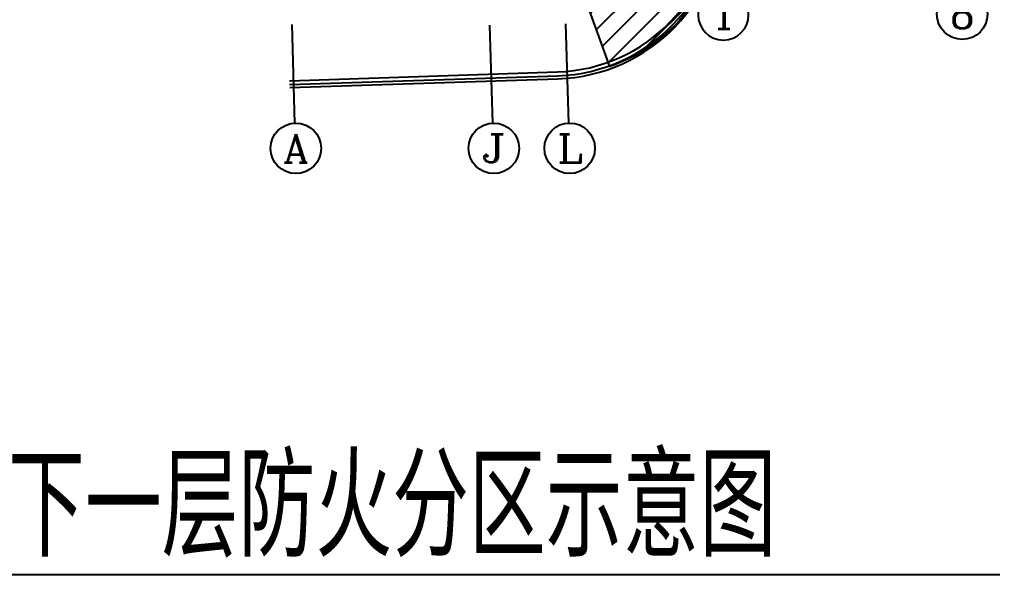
# Model space of a CAD drawing. Extents: x 634182 to 802382, y -1101880 to -864080.
# Drawn here: x 648171 to 663572, y -1062919 to -1054134 of the extents above; entities that cross this region are included whole.
import ezdxf
from ezdxf.enums import TextEntityAlignment as Align

# ---------------------------------------------------------------- set-up
doc = ezdxf.new("R2010")
doc.units = 0
doc.header["$LTSCALE"] = 1000
doc.header["$MEASUREMENT"] = 0
doc.layers.get('0').update_dxf_attribs({"linetype": 'CONTINUOUS'})
for name, color, linetype in [('AXIS', 3, 'CONTINUOUS'), ('AXIS_TEXT', 7, 'CONTINUOUS'), ('PUB_TEXT', 7, 'CONTINUOUS'), ('WALL', 191, 'CONTINUOUS'), ('防火分區线', 2, 'CONTINUOUS')]:
    doc.layers.add(name, color=color, linetype=linetype)
doc.styles.add('COMPLEX', font='COMPLEX')
doc.styles.add('STK', font='romand.shx', dxfattribs={"width": 0.8, "bigfont": 'stk.shx'})

# ---------------------------------------------------------------- blocks, each defined once
blk = doc.blocks.new('_AXISO')
blk.add_circle((0, 0), 0.5)
at = {"layer": 'AXIS_TEXT', "style": 'COMPLEX', "width": 1.041667}
blk.add_attdef('A', text='', height=0.56, dxfattribs=at).set_placement((-0.25, -0.28), (0.25, -0.28), align=Align.FIT)

msp = doc.modelspace()

# ---------------------------------------------------------------- hatches: boundary and pattern name
at = {"layer": '防火分區线'}
h = msp.add_hatch(dxfattribs=at)
h.set_pattern_fill('ANSI31', color=256, scale=2000, style=0)
h.set_pattern_definition([(45, (619432.53, -879327.5), (-176.7767, 176.7767), [])])
h.paths.add_polyline_path([(663092.224, -1046000.258), (663092.224, -1045760.258), (663272.216, -1045760.258, -0.414213562), (663572.216, -1045460.258), (663572.216, -1045280.258), (659312.224, -1045280.258), (659312.224, -1046000.258), (656553.301, -1046000.258), (656591.563, -1047155.2), (655092.197, -1047205.018), (655134.974, -1048494.302), (655434.809, -1048484.355), (655452.713, -1049024.058), (655152.877, -1049034.005), (655195.648, -1050323.311), (655495.499, -1050313.364), (655604.496, -1053599.516), (656684.01, -1053563.704, 0.070770822), (657016.886, -1053505.032), (657516.29, -1054877.134, 0.319438471), (659304.224, -1052364.144), (659304.224, -1052008.258), (659312.224, -1052008.258), (659312.224, -1049060.258), (661652.224, -1049060.258), (661652.224, -1049360.258), (663092.224, -1049360.258)])

# ---------------------------------------------------------------- linework, layer by layer
for p, q in [((652444.676, -1055105.108), (656688.427, -1054964.328)), ((652446.666, -1055165.075), (656690.416, -1055024.295)), ((652448.257, -1055213.048), (656692.008, -1055072.269))]:
    msp.add_line(p, q)
for radius in [2600, 2660, 2708]:
    msp.add_arc((656602.224, -1052365.757), radius, 271.9, 0)
at = {"layer": 'AXIS'}
for p, q in [((656865.017, -1055772.921), (656818.449, -1054202.101)), ((652531.584, -1055774.438), (652488.428, -1054213.987)), ((655664.958, -1055774.046), (655616.989, -1054225.872))]:
    msp.add_line(p, q, dxfattribs=at)
at = {"layer": 'WALL'}
msp.add_line((646326.852, -1062919.339), (671275.25, -1062919.339), dxfattribs=at)
at = {"layer": '防火分區线', "ltscale": 1500}
msp.add_lwpolyline([(669812.224, -1045280.258), (663572.216, -1045280.258), (663572.216, -1045460.258, 0.414213562), (663272.216, -1045760.258), (663272.216, -1045760.258), (663092.224, -1045760.258), (663092.224, -1046000.258), (663092.224, -1049360.258), (661652.224, -1049360.258), (661652.224, -1049060.258), (659312.224, -1049060.258), (659312.224, -1052008.258), (659304.224, -1052008.258), (659304.224, -1052364.146), (659304.224, -1052364.146, -0.319438267), (657516.29, -1054877.134), (657016.886, -1053505.032)], format="xyb", dxfattribs=at)

# ---------------------------------------------------------------- block references
at = {"layer": 'AXIS'}
ref = msp.add_blockref('_AXISO', (659312.224, -1054059.509), dxfattribs=dict(at, xscale=-800, yscale=800, zscale=800))
ref.add_attrib('A', '1', dxfattribs={"layer": 'AXIS_TEXT', "height": 448, "style": 'COMPLEX', "width": 2.083333}).set_placement((659112.224, -1054283.509), (659512.224, -1054283.509), align=Align.FIT)
ref = msp.add_blockref('_AXISO', (663092.224, -1054050.02), dxfattribs=dict(at, xscale=800, yscale=800, zscale=800))
ref.add_attrib('A', '8', dxfattribs={"layer": 'AXIS_TEXT', "height": 448, "rotation": 360, "style": 'COMPLEX', "width": 1.339286}).set_placement((662892.224, -1054274.02), (663292.224, -1054274.02), align=Align.FIT)
at = {"layer": 'AXIS', "ltscale": 1500, "xscale": 800, "yscale": 800, "zscale": 800}
msp.add_blockref('_AXISO', (652545.737, -1056174.187), dxfattribs=at).add_auto_attribs({'A': 'A'})
at = {"layer": 'AXIS', "ltscale": 1500}
ref = msp.add_blockref('_AXISO', (655678.22, -1056173.826), dxfattribs=dict(at, xscale=800, yscale=800, zscale=800))
ref.add_attrib('A', 'J', dxfattribs={"layer": 'AXIS_TEXT', "height": 448, "style": 'COMPLEX', "width": 1.704545}).set_placement((655478.22, -1056397.826), (655878.22, -1056397.826), align=Align.FIT)
ref = msp.add_blockref('_AXISO', (656879.237, -1056172.668), dxfattribs=dict(at, xscale=800, yscale=800, zscale=800))
ref.add_attrib('A', 'L', dxfattribs={"layer": 'AXIS_TEXT', "height": 448, "style": 'COMPLEX', "width": 1.25}).set_placement((656679.237, -1056396.668), (657079.237, -1056396.668), align=Align.FIT)

# ---------------------------------------------------------------- texts
at = {"layer": 'PUB_TEXT', "style": 'STK', "width": 0.8}
msp.add_text('地下一层防火分区示意图', height=1600, dxfattribs=at).set_placement((646773.29, -1062637.366))

doc.saveas('drawing.dxf')
